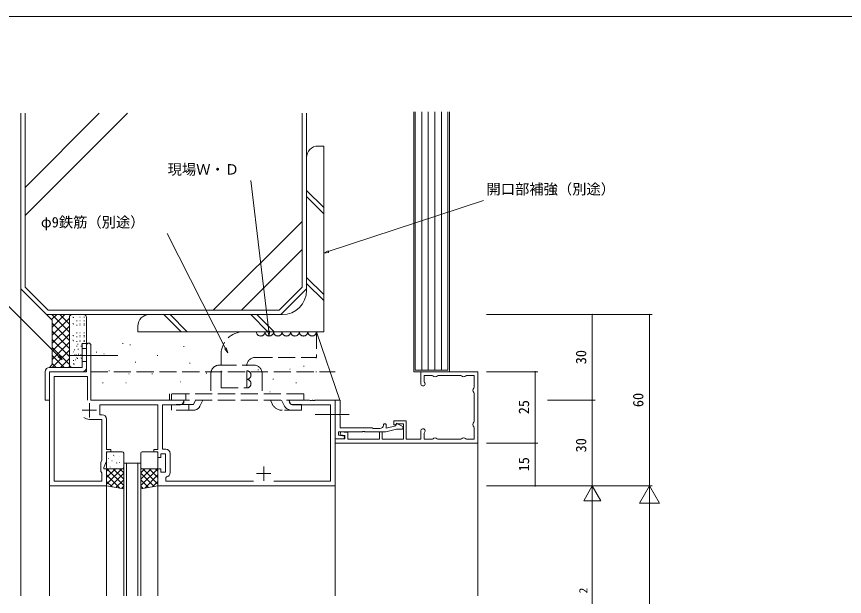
# Model space of a CAD drawing. Units: millimetres, scale not verified. Extents: x -594 to 539, y -420 to 386.
# Drawn here: x -444.1 to -154.4, y 179 to 382 of the extents above; entities that cross this region are included whole.
import ezdxf
from ezdxf.enums import TextEntityAlignment as Align

# ---------------------------------------------------------------- set-up
doc = ezdxf.new("R2010")
doc.units = ezdxf.units.MM
doc.header["$LTSCALE"] = 2
doc.linetypes.add('CHAIN2', pattern=[12, 9, -1, 1, -1])
doc.linetypes.add('DASHED3', pattern=[4, 3, -1])
for name, color, linetype, lineweight in [('0-1_YKK_ZWAK', 7, 'Continuous', 9), ('0-3_YKK_12', 2, 'Continuous', 9), ('0-4_YSS_K', 3, 'Continuous', 9), ('0-5_YKK_D', 6, 'Continuous', 9), ('0-6_YKK_13', 4, 'Continuous', 9), ('0-7_YKK_11', 7, 'Continuous', 9)]:
    doc.layers.add(name, color=color, linetype=linetype, lineweight=lineweight)
doc.styles.add('ＭＳ ゴシック', font='')
doc.styles.get('ＭＳ ゴシック').set_extended_font_data('MS Gothic')

msp = doc.modelspace()

# ---------------------------------------------------------------- linework, layer by layer
at = {"layer": '0-1_YKK_ZWAK'}
msp.add_line((510, 382), (-590, 382), dxfattribs=at)
at = {"layer": '0-3_YKK_12'}
for p, q in [((-432.648, 257.662), (-432.648, 179.162)), ((-332.648, 247.162), (-332.648, 179.162)), ((-406.648, 225.662), (-406.648, 179.162)), ((-406.648, 225.662), (-400.648, 225.662)), ((-405.648, 225.662), (-405.648, 179.162)), ((-401.648, 225.662), (-401.648, 179.162)), ((-400.648, 225.662), (-400.648, 179.162)), ((-412.648, 217.662), (-412.648, 179.162)), ((-394.648, 217.662), (-394.648, 179.162))]:
    msp.add_line(p, q, dxfattribs=at)
at = {"layer": '0-3_YKK_12', "linetype": 'DASHED3'}
msp.add_line((-418.148, 257.662), (-332.648, 257.662), dxfattribs=at)
at = {"layer": '0-4_YSS_K'}
for p, q in [((-442.648, 286.657), (-442.648, 348.163)), ((-441.148, 322.196), (-415.181, 348.163)), ((-441.148, 312.297), (-405.282, 348.163)), ((-441.148, 287.278), (-441.148, 348.163)), ((-344.148, 287.278), (-344.148, 348.163)), ((-342.648, 286.657), (-342.648, 348.163)), ((-302.348, 258.162), (-302.348, 348.677)), ((-300.048, 258.162), (-300.048, 348.677)), ((-297.748, 258.162), (-297.748, 348.677)), ((-295.448, 258.162), (-295.448, 348.677)), ((-338.648, 336.657), (-336.648, 336.657)), ((-342.648, 286.157), (-342.648, 332.657)), ((-342.648, 321.095), (-336.648, 315.094)), ((-342.648, 318.973), (-336.648, 312.973)), ((-375.293, 279.157), (-344.148, 310.302)), ((-365.394, 279.157), (-344.148, 300.402)), ((-342.648, 290.689), (-336.648, 284.689)), ((-441.148, 287.278), (-433.027, 279.157)), ((-352.27, 279.157), (-344.148, 287.278)), ((-342.648, 288.568), (-336.648, 282.568)), ((-442.648, 286.657), (-442.648, 179.162)), ((-442.648, 286.657), (-433.648, 277.657)), ((-342.648, 286.657), (-351.648, 277.657)), ((-433.027, 279.157), (-352.27, 279.157)), ((-433.648, 277.657), (-351.648, 277.657)), ((-433.648, 277.657), (-431.648, 275.657)), ((-431.876, 275.885), (-430.104, 277.657)), ((-431.849, 277.657), (-425.648, 271.456)), ((-431.648, 273.284), (-427.276, 277.657)), ((-431.648, 270.456), (-425.648, 276.456)), ((-431.648, 275.657), (-431.648, 260.161)), ((-429.021, 277.657), (-425.648, 274.284)), ((-425.648, 276.657), (-425.648, 259.162)), ((-424.648, 277.657), (-421.648, 277.657)), ((-424.492, 276.786), (-424.292, 276.786)), ((-424.274, 276.637), (-424.074, 276.637)), ((-423.16, 275.419), (-422.96, 275.419)), ((-422.026, 276.707), (-421.826, 276.707)), ((-422.026, 275.419), (-421.826, 275.419)), ((-420.546, 276.707), (-420.346, 276.707)), ((-420.546, 275.419), (-420.346, 275.419)), ((-419.648, 276.657), (-419.648, 258.657)), ((-351.148, 277.657), (-397.648, 277.657)), ((-392.549, 277.657), (-386.549, 271.657)), ((-390.427, 277.657), (-384.427, 271.657)), ((-362.143, 277.657), (-356.143, 271.657)), ((-360.022, 277.657), (-354.022, 271.657)), ((-431.648, 274.627), (-425.648, 268.627)), ((-431.648, 267.627), (-425.648, 273.627)), ((-424.492, 274.477), (-424.292, 274.477)), ((-424.274, 274.329), (-424.074, 274.329)), ((-423.16, 273.996), (-422.96, 273.996)), ((-422.026, 274.399), (-421.826, 274.399)), ((-422.026, 273.996), (-421.826, 273.996)), ((-420.546, 274.399), (-420.346, 274.399)), ((-420.546, 273.996), (-420.346, 273.996)), ((-401.648, 271.657), (-401.648, 273.657)), ((-431.648, 271.799), (-425.648, 265.799)), ((-431.648, 264.799), (-425.648, 270.799)), ((-424.492, 270.363), (-424.292, 270.363)), ((-424.274, 270.214), (-424.074, 270.214)), ((-423.16, 271.305), (-422.96, 271.305)), ((-423.16, 269.882), (-422.96, 269.882)), ((-422.026, 271.305), (-421.826, 271.305)), ((-422.026, 270.285), (-421.826, 270.285)), ((-422.026, 269.882), (-421.826, 269.882)), ((-420.546, 271.305), (-420.346, 271.305)), ((-420.546, 270.285), (-420.346, 270.285)), ((-420.546, 269.882), (-420.346, 269.882)), ((-339.149, 271.657), (-330.848, 247.362)), ((-431.648, 268.971), (-425.648, 262.971)), ((-431.648, 261.971), (-425.648, 267.971)), ((-424.492, 268.665), (-424.292, 268.665)), ((-424.274, 268.517), (-424.074, 268.517)), ((-423.16, 268.185), (-422.96, 268.185)), ((-422.838, 267.325), (-422.638, 267.325)), ((-422.026, 268.587), (-421.826, 268.587)), ((-422.026, 268.185), (-421.826, 268.185)), ((-421.359, 267.325), (-421.159, 267.325)), ((-420.546, 268.587), (-420.346, 268.587)), ((-420.546, 268.185), (-420.346, 268.185)), ((-407.071, 267.531), (-406.871, 267.531)), ((-404.46, 267.023), (-404.26, 267.023)), ((-431.648, 266.142), (-425.648, 260.142)), ((-431.648, 259.142), (-425.648, 265.142)), ((-424.274, 264.583), (-424.074, 264.583)), ((-423.973, 265.325), (-423.773, 265.325)), ((-423.16, 266.587), (-422.96, 266.587)), ((-423.139, 266.583), (-422.939, 266.583)), ((-422.69, 265.544), (-422.49, 265.544)), ((-422.545, 263.837), (-422.345, 263.837)), ((-421.659, 266.583), (-421.459, 266.583)), ((-416.257, 264.469), (-416.057, 264.469)), ((-413.646, 263.961), (-413.446, 263.961)), ((-385.733, 266.442), (-385.533, 266.442)), ((-431.648, 263.314), (-427.496, 259.162)), ((-428.801, 259.162), (-425.648, 262.314)), ((-424.344, 261.614), (-424.144, 261.614)), ((-423.824, 263.544), (-423.624, 263.544)), ((-423.68, 261.837), (-423.48, 261.837)), ((-423.21, 263.614), (-423.01, 263.614)), ((-423.163, 262.468), (-422.963, 262.468)), ((-422.944, 262.319), (-422.744, 262.319)), ((-421.73, 263.614), (-421.53, 263.614)), ((-421.683, 262.468), (-421.483, 262.468)), ((-421.464, 262.319), (-421.264, 262.319)), ((-402.651, 260.986), (-402.451, 260.986)), ((-394.919, 263.38), (-394.719, 263.38)), ((-339.349, 262.468), (-339.149, 262.468)), ((-431.648, 260.161), (-432.648, 259.161)), ((-431.648, 260.485), (-430.325, 259.162)), ((-425.972, 259.162), (-425.648, 259.485)), ((-424.297, 260.468), (-424.097, 260.468)), ((-424.078, 260.319), (-423.878, 260.319)), ((-411.837, 257.924), (-411.637, 257.924)), ((-383.616, 260.659), (-383.416, 260.659)), ((-359.689, 258.313), (-359.489, 258.313)), ((-348.535, 258.532), (-348.335, 258.532)), ((-343.723, 259.625), (-343.523, 259.625)), ((-426.648, 257.662), (-423.648, 257.662)), ((-404.895, 256.866), (-404.695, 256.866)), ((-396.766, 256.866), (-396.566, 256.866)), ((-392.802, 257.597), (-392.602, 257.597)), ((-377.749, 257.156), (-377.549, 257.156)), ((-354.44, 255.032), (-354.24, 255.032)), ((-339.349, 257.657), (-339.149, 257.657)), ((-414.081, 253.804), (-413.881, 253.804)), ((-405.952, 253.804), (-405.752, 253.804)), ((-386.935, 254.094), (-386.735, 254.094)), ((-346.348, 253.72), (-346.148, 253.72)), ((-355.534, 250.658), (-355.334, 250.658)), ((-282.648, 234.662), (-282.648, 179.162))]:
    msp.add_line(p, q, dxfattribs=at)
at = {"layer": '0-4_YSS_K', "linetype": 'DASHED3'}
for p, q in [((-339.149, 271.657), (-364.587, 271.657)), ((-339.149, 271.657), (-339.149, 262.657)), ((-372.587, 251.984), (-372.587, 263.657)), ((-360.587, 262.657), (-339.149, 262.657)), ((-363.587, 251.983), (-363.587, 259.657)), ((-372.587, 251.984), (-363.587, 251.983))]:
    msp.add_line(p, q, dxfattribs=at)
at = {"layer": '0-4_YSS_K'}
for points in [[(-305.148, 348.677), (-305.148, 257.662), (-292.648, 257.662), (-292.648, 348.677)], [(-304.648, 348.677), (-304.648, 258.162), (-293.148, 258.162), (-293.148, 348.677)], [(-336.648, 336.657), (-336.648, 271.657), (-401.648, 271.657)]]:
    msp.add_lwpolyline(points, dxfattribs=at)
for centre, radius, start, end in [((-338.648, 332.657), 4, 90, 180), ((-351.148, 286.157), 8.5, 270, 0), ((-424.648, 276.657), 1, 90, 180), ((-420.648, 276.657), 1, 0, 90), ((-397.648, 273.657), 4, 90, 180), ((-424.648, 260.162), 1, 180, 270)]:
    msp.add_arc(centre, radius, start, end, dxfattribs=at)
at = {"layer": '0-4_YSS_K', "linetype": 'DASHED3'}
for centre, radius, start, end in [((-364.587, 263.657), 8, 90, 179.99933), ((-358.701, 271.657), 1.5, 180, 0), ((-355.701, 271.657), 1.5, 180, 0), ((-352.701, 271.657), 1.5, 180, 0), ((-349.701, 271.657), 1.5, 180, 0), ((-346.701, 271.657), 1.5, 180, 0), ((-343.701, 271.657), 1.5, 180, 0), ((-340.701, 271.657), 1.5, 180, 0), ((-360.587, 259.657), 3, 90, 179.99933), ((-363.587, 256.483), 1.5, 269.99866, 90.00172), ((-363.587, 253.484), 1.5, 269.99866, 90)]:
    msp.add_arc(centre, radius, start, end, dxfattribs=at)
at = {"layer": '0-5_YKK_D'}
for p, q in [((-355.9, 271.845), (-362.112, 324.557)), ((-335.034, 299.69), (-280.678, 317.648)), ((-371.013, 265.83), (-391.442, 306.079)), ((-336.648, 299.157), (-335.123, 299.959)), ((-334.945, 299.421), (-335.123, 299.959)), ((-429.354, 263.012), (-453.754, 287.258)), ((-279.648, 277.657), (-221.648, 277.657)), ((-279.648, 277.657), (-241.648, 277.657)), ((-242.648, 277.657), (-242.648, 247.662)), ((-222.648, 277.657), (-222.648, 217.662)), ((-355.619, 271.878), (-356.182, 271.812)), ((-355.701, 270.157), (-356.182, 271.812)), ((-370.761, 265.958), (-371.266, 265.701)), ((-370.244, 264.314), (-371.266, 265.701)), ((-429.155, 263.213), (-429.554, 262.811)), ((-428.148, 261.814), (-429.554, 262.811)), ((-279.648, 257.662), (-261.648, 257.662)), ((-262.648, 257.662), (-262.648, 232.662)), ((-258.315, 247.662), (-241.648, 247.662)), ((-258.315, 247.662), (-241.648, 247.662)), ((-242.648, 247.662), (-242.648, 217.662)), ((-279.648, 232.662), (-261.648, 232.662)), ((-279.648, 232.662), (-261.648, 232.662)), ((-262.648, 217.662), (-262.648, 232.662)), ((-279.648, 217.662), (-221.648, 217.662)), ((-279.648, 217.662), (-261.648, 217.662)), ((-279.648, 217.662), (-241.648, 217.662)), ((-279.648, 217.662), (-241.648, 217.662)), ((-279.648, 217.662), (-221.648, 217.662)), ((-242.648, 217.662), (-245.648, 212.466)), ((-242.648, 217.662), (-239.648, 212.466)), ((-242.648, 217.662), (-242.648, 207.269)), ((-222.648, 217.662), (-226.148, 211.6)), ((-222.648, 217.662), (-219.148, 211.6)), ((-222.648, 217.662), (-222.648, 205.537)), ((-245.648, 212.466), (-239.648, 212.466)), ((-242.648, 146.162), (-242.648, 211.662)), ((-226.148, 211.6), (-219.148, 211.6)), ((-222.648, -155.338), (-222.648, 210.662))]:
    msp.add_line(p, q, dxfattribs=at)
for points in [[(-334.945, 299.421), (-336.648, 299.157), (-335.123, 299.959)], [(-355.619, 271.878), (-355.701, 270.157), (-356.182, 271.812)], [(-370.761, 265.958), (-370.244, 264.314), (-371.266, 265.701)], [(-429.155, 263.213), (-428.148, 261.814), (-429.554, 262.811)]]:
    msp.add_lwpolyline(points, close=True, dxfattribs=at)
for centre, start, end in [((-242.648, 277.657), 90, 270), ((-242.648, 277.657), 270, 90), ((-222.648, 277.657), 90, 270), ((-222.648, 277.657), 270, 90), ((-262.648, 257.662), 90, 270), ((-262.648, 257.662), 270, 90), ((-242.648, 247.662), 90, 270), ((-242.648, 247.662), 90, 270), ((-242.648, 247.662), 270, 90), ((-242.648, 247.662), 270, 90), ((-262.648, 232.662), 90, 270), ((-262.648, 232.662), 90, 270), ((-262.648, 232.662), 270, 90), ((-262.648, 232.662), 270, 90), ((-262.648, 217.662), 90, 270), ((-262.648, 217.662), 270, 90)]:
    msp.add_arc(centre, 0.106, start, end, dxfattribs=at)
at = {"layer": '0-6_YKK_13'}
for p, q in [((-421.148, 259.162), (-421.148, 267.531)), ((-421.148, 267.531), (-419.648, 267.531)), ((-421.148, 267.031), (-421.148, 259.531)), ((-419.648, 267.531), (-419.648, 259.031)), ((-421.148, 265.781), (-419.648, 265.781)), ((-421.148, 261.281), (-419.648, 261.281)), ((-432.648, 259.162), (-421.148, 259.162)), ((-434.148, 247.662), (-434.148, 257.662)), ((-432.648, 257.662), (-432.648, 247.662)), ((-421.148, 257.662), (-432.648, 257.662)), ((-432.648, 247.662), (-434.148, 247.662)), ((-412.648, 229.162), (-412.648, 224.161)), ((-412.204, 229.098), (-412.16, 229.122)), ((-407.148, 229.662), (-412.148, 229.662)), ((-406.648, 224.161), (-406.648, 229.162)), ((-400.648, 229.162), (-400.648, 224.161)), ((-395.148, 229.662), (-400.148, 229.662)), ((-394.648, 224.161), (-394.648, 229.162)), ((-412.012, 227.153), (-411.966, 227.242)), ((-410.771, 226.474), (-410.727, 226.498)), ((-410.179, 228.364), (-410.136, 228.388)), ((-409.866, 227.944), (-409.859, 227.951)), ((-408.103, 227.931), (-408.059, 227.955)), ((-412.648, 218.327), (-407.314, 223.662)), ((-412.648, 220.572), (-409.559, 223.662)), ((-412.648, 222.817), (-411.804, 223.662)), ((-406.648, 217.76), (-412.55, 223.662)), ((-412.148, 223.662), (-407.148, 223.662)), ((-411.841, 225.739), (-411.834, 225.746)), ((-411.414, 224.282), (-411.37, 224.306)), ((-406.648, 220.005), (-410.305, 223.662)), ((-410.021, 223.756), (-410.015, 223.764)), ((-409.337, 223.85), (-409.293, 223.874)), ((-409.123, 225.629), (-409.076, 225.717)), ((-408.746, 225.74), (-408.702, 225.764)), ((-408.08, 225.924), (-408.073, 225.931)), ((-406.648, 222.25), (-408.06, 223.662)), ((-406.669, 225.307), (-406.648, 225.319)), ((-400.648, 217.76), (-394.747, 223.662)), ((-400.648, 220.005), (-396.992, 223.662)), ((-400.648, 222.25), (-399.237, 223.662)), ((-400.148, 223.662), (-395.148, 223.662)), ((-394.648, 218.327), (-399.983, 223.662)), ((-394.648, 220.572), (-397.738, 223.662)), ((-394.648, 222.817), (-395.493, 223.662)), ((-408.025, 216.891), (-412.648, 221.515)), ((-411.295, 217.436), (-406.648, 222.082)), ((-396.002, 217.436), (-400.648, 222.082)), ((-399.272, 216.891), (-394.648, 221.515)), ((-410.719, 217.34), (-412.648, 219.27)), ((-409.37, 217.115), (-406.648, 219.837)), ((-407.446, 216.794), (-406.648, 217.592)), ((-397.927, 217.115), (-400.648, 219.837)), ((-399.851, 216.794), (-400.648, 217.592)), ((-396.578, 217.34), (-394.648, 219.27))]:
    msp.add_line(p, q, dxfattribs=at)
at = {"layer": '0-6_YKK_13', "linetype": 'CHAIN2'}
for p, q in [((-426.148, 263.281), (-408.648, 263.281)), ((-327.675, 242.661), (-339.595, 242.661))]:
    msp.add_line(p, q, dxfattribs=at)
at = {"layer": '0-6_YKK_13', "linetype": 'DASHED3'}
for p, q in [((-373.147, 259.966), (-361.147, 259.964)), ((-376.147, 256.967), (-376.148, 249.967)), ((-358.147, 256.964), (-358.148, 249.964)), ((-390.648, 247.669), (-390.648, 249.969)), ((-343.648, 249.962), (-390.648, 249.969)), ((-389.898, 249.969), (-389.898, 247.669)), ((-384.899, 249.968), (-384.899, 247.668)), ((-343.648, 249.962), (-343.648, 247.662)), ((-343.648, 247.662), (-390.648, 247.669)), ((-386.149, 246.168), (-385.424, 247.668)), ((-382.263, 246.168), (-381.539, 247.667)), ((-378.985, 247.667), (-379.993, 245.58)), ((-354.683, 246.36), (-355.312, 247.664)), ((-351.427, 247.663), (-350.638, 246.028)), ((-348.873, 247.663), (-348.149, 246.162)), ((-389.899, 246.169), (-389.899, 244.169)), ((-382.263, 246.168), (-389.899, 246.169)), ((-382.244, 244.167), (-389.899, 244.169)), ((-383.899, 246.168), (-383.899, 244.168)), ((-344.399, 244.162), (-351.183, 244.163)), ((-344.399, 246.162), (-348.149, 246.162)), ((-344.399, 246.162), (-344.399, 244.162))]:
    msp.add_line(p, q, dxfattribs=at)
at = {"layer": '0-6_YKK_13'}
for points in [[(-406.648, 216.662), (-412.648, 217.662), (-412.648, 223.662), (-406.648, 223.662)], [(-400.648, 216.662), (-394.648, 217.662), (-394.648, 223.662), (-400.648, 223.662)]]:
    msp.add_lwpolyline(points, close=True, dxfattribs=at)
for centre, radius, start, end in [((-432.648, 257.662), 1.5, 90, 180), ((-421.148, 259.162), 1.5, 270, 355), ((-412.148, 229.162), 0.5, 90, 180), ((-407.148, 229.162), 0.5, 0, 90), ((-400.148, 229.162), 0.5, 90, 180), ((-395.148, 229.162), 0.5, 0, 90), ((-412.148, 224.161), 0.5, 180, 270), ((-407.148, 224.161), 0.5, 270, 0), ((-400.148, 224.161), 0.5, 180, 270), ((-395.148, 224.161), 0.5, 270, 0)]:
    msp.add_arc(centre, radius, start, end, dxfattribs=at)
at = {"layer": '0-6_YKK_13', "linetype": 'DASHED3'}
for centre, radius, start, end in [((-373.147, 256.966), 3, 89.99161, 179.99161), ((-361.147, 256.964), 3, 359.99161, 89.99161), ((-351.183, 248.049), 3.886, 205.76088, 269.99161), ((-382.244, 246.667), 2.5, 269.99161, 334.22235), ((-347.666, 247.462), 3.3, 205.76088, 269.99161)]:
    msp.add_arc(centre, radius, start, end, dxfattribs=at)
at = {"layer": '0-7_YKK_11'}
for p, q in [((-419.348, 247.662), (-419.348, 256.032)), ((-418.648, 246.662), (-418.648, 241.662)), ((-421.148, 244.162), (-416.148, 244.162)), ((-390.418, 228.992), (-390.418, 222.331)), ((-357.648, 224.462), (-357.648, 219.462)), ((-360.148, 221.962), (-355.148, 221.962))]:
    msp.add_line(p, q, dxfattribs=at)
for points in [[(-412.648, 241.092), (-412.648, 230.462), (-411.148, 230.462), (-411.148, 229.662), (-412.648, 229.662), (-412.648, 226.306), (-413.648, 224.161), (-413.648, 223.662), (-412.648, 223.662), (-412.648, 217.662), (-432.648, 217.662), (-432.648, 257.662), (-419.648, 257.662), (-419.648, 266.912)], [(-418.148, 266.912), (-418.148, 247.662), (-385.648, 247.662), (-385.648, 246.662), (-386.74, 246.032), (-393.018, 246.032), (-393.018, 230.492), (-391.918, 230.492)], [(-419.348, 247.662), (-419.348, 256.032), (-431.018, 256.032), (-431.018, 219.292), (-414.278, 219.292), (-414.278, 222.292), (-414.648, 222.661), (-414.648, 225.874), (-414.278, 226.667), (-414.278, 240.962), (-418.648, 240.962)], [(-332.648, 232.662), (-282.648, 232.662), (-282.648, 257.662), (-302.648, 257.662), (-302.648, 253.411)], [(-301.363, 253.936), (-301.448, 254.146), (-301.448, 256.362), (-298.673, 256.362), (-298.437, 256.246)], [(-296.86, 256.246), (-296.624, 256.362), (-288.673, 256.362), (-288.437, 256.246)], [(-286.86, 256.246), (-286.624, 256.362), (-283.948, 256.362), (-283.948, 252.186), (-284.064, 251.95)], [(-284.064, 250.373), (-283.948, 250.137), (-283.948, 240.186), (-284.064, 239.95)], [(-354.112, 219.292), (-334.278, 219.292), (-334.278, 246.032), (-347.557, 246.032), (-348.648, 246.662), (-348.648, 247.662), (-341.607, 247.662), (-341.423, 247.542), (-340.873, 247.542), (-340.69, 247.662), (-340.607, 247.662), (-340.423, 247.542), (-339.873, 247.542), (-339.69, 247.662), (-332.648, 247.662), (-332.648, 217.662), (-394.648, 217.662), (-394.648, 223.662), (-393.648, 223.662), (-393.648, 222.462), (-392.048, 222.462), (-392.048, 228.862), (-393.648, 228.862), (-393.648, 227.662), (-394.648, 227.662), (-394.648, 229.662), (-396.148, 229.662), (-396.148, 230.462), (-394.648, 230.462), (-394.648, 246.032), (-414.948, 246.032), (-414.948, 242.592), (-414.148, 242.592)], [(-332.648, 234.161), (-332.648, 247.662), (-330.848, 247.662), (-330.848, 243.12), (-330.968, 242.937), (-330.968, 242.387), (-330.848, 242.203), (-330.848, 238.062), (-319.648, 238.062), (-319.348, 237.762), (-316.948, 237.762)], [(-302.648, 236.912), (-302.648, 234.062), (-307.748, 234.062), (-307.748, 240.461), (-312.048, 240.461), (-312.048, 239.062), (-311.548, 239.062), (-311.266, 239.262), (-310.983, 239.462), (-308.748, 239.462), (-308.748, 234.062), (-316.148, 234.062), (-316.148, 236.562), (-317.148, 236.562), (-317.148, 234.062), (-328.148, 234.062), (-328.148, 236.336), (-330.727, 236.562), (-330.857, 235.573), (-329.248, 235.289), (-329.248, 234.161), (-332.648, 234.161), (-332.648, 232.662)], [(-314.748, 238.961), (-314.748, 237.857), (-311.371, 238.762), (-311.142, 239.617), (-308.881, 238.312), (-309.082, 237.562), (-311.213, 237.562), (-314.946, 236.562), (-322.19, 236.562), (-322.373, 236.682), (-322.923, 236.682), (-323.107, 236.562), (-331.448, 236.562), (-331.448, 235.434), (-329.412, 235.075), (-329.492, 234.161), (-332.648, 234.161)], [(-284.064, 238.373), (-283.948, 238.137), (-283.948, 234.062), (-286.71, 234.062), (-286.927, 234.154)], [(-298.37, 234.154), (-298.587, 234.062), (-301.448, 234.062), (-301.448, 236.177), (-301.363, 236.387)], [(-288.37, 234.154), (-288.587, 234.062), (-296.71, 234.062), (-296.927, 234.154)], [(-391.693, 220.848), (-391.948, 220.552), (-391.948, 219.292), (-361.184, 219.292)]]:
    msp.add_lwpolyline(points, dxfattribs=at)
for centre, radius, start, end in [((-418.898, 266.912), 0.75, 90, 179.99998), ((-418.898, 266.912), 0.75, 0, 89.99998), ((-297.648, 256.862), 1, 217.97986, 322.02013), ((-287.648, 256.862), 1, 217.97986, 322.02013), ((-301.898, 253.411), 0.75, 180.00002, 44.41531), ((-283.448, 251.162), 1, 127.97986, 232.02013), ((-418.648, 244.162), 3.2, 231.63347, 269.99998), ((-414.148, 241.092), 1.5, 0, 89.99998), ((-316.948, 238.961), 1.2, 270, 359.99998), ((-315.248, 238.961), 0.5, 359.99998, 180), ((-301.898, 236.912), 0.75, 315.58467, 179.99997), ((-283.448, 239.162), 1, 127.97986, 232.02013), ((-297.648, 233.462), 1, 43.81306, 136.18692), ((-287.648, 233.462), 1, 43.81306, 136.18692), ((-391.918, 228.992), 1.5, 0, 89.99998), ((-391.918, 222.331), 1.5, 278.62692, 359.99998)]:
    msp.add_arc(centre, radius, start, end, dxfattribs=at)

# ---------------------------------------------------------------- texts
at = {"layer": '0-5_YKK_D', "color": 4, "style": 'ＭＳ ゴシック'}
for s, p in [('現場Ｗ・Ｄ', (-391.272, 325.557)), ('開口部補強（別途）', (-279.678, 318.648)), ('φ9鉄筋（別途）', (-435.642, 307.079))]:
    msp.add_text(s, height=3.666, dxfattribs=at).set_placement(p, align=Align.BOTTOM_LEFT)
for s, height, p in [('30', 3.666, (-243.648, 260.259)), ('60', 3.666, (-223.648, 245.259)), ('25', 3.666, (-263.648, 242.762)), ('30', 3.666, (-243.648, 229.412)), ('15', 3.666, (-263.648, 222.762)), ('2', 2.933, (-243.448, 180.037))]:
    msp.add_text(s, height=height, rotation=90, dxfattribs=at).set_placement(p, align=Align.BOTTOM_LEFT)

doc.saveas('drawing.dxf')
